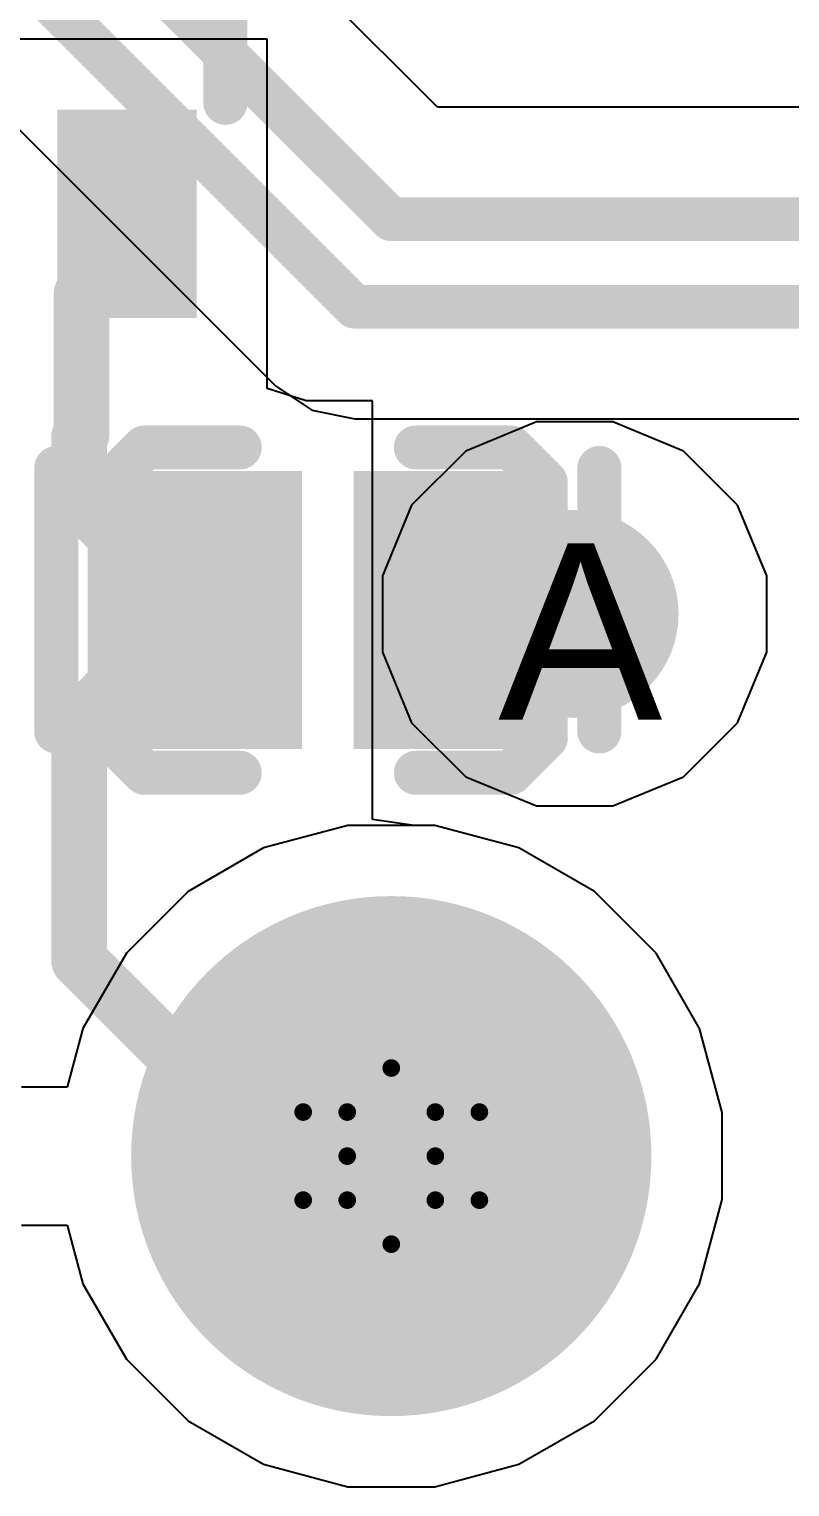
# Model space of a CAD drawing. Header units: inches. Extents: x 0 to 5271, y 0 to 5417.
# Drawn here: x 92.936 to 95.129, y 97.217 to 101.422 of the extents above; entities that cross this region are included whole.
import ezdxf

# ---------------------------------------------------------------- set-up
doc = ezdxf.new("R2010")
doc.units = ezdxf.units.IN
for name, color, linetype in [('Bottom Layer', 5, 'Continuous'), ('Bottom Overlay', 54, 'Continuous'), ('Bottom Paste', 16, 'Continuous'), ('Bottom Solder', 6, 'Continuous'), ('Drill Drawing', 1, 'Continuous'), ('L2_GND1', 16, 'Continuous'), ('L3_SIG1', 76, 'Continuous'), ('L4_PWR', 90, 'Continuous'), ('L5_GND2', 156, 'Continuous'), ('L6_SIG2', 130, 'Continuous'), ('L7_GND3', 216, 'Continuous'), ('Multi-Layer', 9, 'Continuous'), ('Pad Holes', 156, 'Continuous'), ('Top Layer', 1, 'Continuous'), ('Top Solder', 216, 'Continuous'), ('Via Holes', 16, 'Continuous')]:
    doc.layers.add(name, color=color, linetype=linetype)
doc.styles.add('Arial', font='', dxfattribs={"height": 0.2})
doc.styles.get('Arial').set_extended_font_data('Arial')

# ---------------------------------------------------------------- blocks, each defined once
blk = doc.blocks.new('DFN1006_2L__B__D____________B_116')
at = {"layer": 'Bottom Layer'}
for points in [[(-0.525, 0.35), (-0.125, 0.35), (-0.125, -0.35), (-0.525, -0.35)], [(0.125, 0.35), (0.525, 0.35), (0.525, -0.35), (0.125, -0.35)]]:
    blk.add_hatch(color=5, dxfattribs=at).paths.add_polyline_path(points)
at = {"layer": 'Bottom Paste'}
for points in [[(-0.525, 0.35), (-0.125, 0.35), (-0.125, -0.35), (-0.525, -0.35)], [(0.125, 0.35), (0.525, 0.35), (0.525, -0.35), (0.125, -0.35)]]:
    blk.add_hatch(color=16, dxfattribs=at).paths.add_polyline_path(points)
at = {"layer": 'Bottom Solder'}
for points in [[(-0.5758, 0.4008), (-0.0742, 0.4008), (-0.0742, -0.4008), (-0.5758, -0.4008)], [(0.0742, 0.4008), (0.5758, 0.4008), (0.5758, -0.4008), (0.0742, -0.4008)]]:
    blk.add_hatch(color=6, dxfattribs=at).paths.add_polyline_path(points)
at = {"layer": 'Bottom Overlay'}
for points in [[(-0.6284, 0.3691, 0.127, 0.127, 0), (-0.5283, 0.4691, 0.127, 0.127, 0)], [(-0.5283, 0.4691, 0.127, 0.127, 0), (-0.254, 0.4691, 0.127, 0.127, 0)], [(0.254, 0.4691, 0.127, 0.127, 0), (0.5283, 0.4691, 0.127, 0.127, 0)], [(0.5283, 0.4691, 0.127, 0.127, 0), (0.6283, 0.3691, 0.127, 0.127, 0)], [(-0.7829, -0.3501, 0.127, 0.127, 0), (-0.7829, 0.4099, 0.127, 0.127, 0)], [(0.783, -0.3501, 0.127, 0.127, 0), (0.783, 0.4099, 0.127, 0.127, 0)], [(-0.6284, -0.3692, 0.127, 0.127, 0), (-0.6284, 0.3691, 0.127, 0.127, 0)], [(0.6283, -0.3692, 0.127, 0.127, 0), (0.6283, 0.3691, 0.127, 0.127, 0)], [(-0.6284, -0.3692, 0.127, 0.127, 0), (-0.5283, -0.4692, 0.127, 0.127, 0)], [(0.5283, -0.4692, 0.127, 0.127, 0), (0.6283, -0.3692, 0.127, 0.127, 0)], [(-0.5283, -0.4692, 0.127, 0.127, 0), (-0.4984, -0.4692, 0.127, 0.127, 0)], [(-0.4984, -0.4692, 0.127, 0.127, 0), (-0.254, -0.4692, 0.127, 0.127, 0)], [(0.254, -0.4692, 0.127, 0.127, 0), (0.4983, -0.4692, 0.127, 0.127, 0)], [(0.4983, -0.4692, 0.127, 0.127, 0), (0.5283, -0.4692, 0.127, 0.127, 0)]]:
    blk.add_lwpolyline(points, format="xyseb", dxfattribs=at)
for points in [[(-0.5601, 0.4691, 0.0635, 0.0635, 1), (-0.4966, 0.4691, 0.0635, 0.0635, 1)], [(-0.5601, 0.4691, 0.0635, 0.0635, 1), (-0.4966, 0.4691, 0.0635, 0.0635, 1)], [(-0.2858, 0.4691, 0.0635, 0.0635, 1), (-0.2223, 0.4691, 0.0635, 0.0635, 1)], [(0.2222, 0.4691, 0.0635, 0.0635, 1), (0.2857, 0.4691, 0.0635, 0.0635, 1)], [(0.4965, 0.4691, 0.0635, 0.0635, 1), (0.56, 0.4691, 0.0635, 0.0635, 1)], [(0.4965, 0.4691, 0.0635, 0.0635, 1), (0.56, 0.4691, 0.0635, 0.0635, 1)], [(-0.8147, 0.4099, 0.0635, 0.0635, 1), (-0.7512, 0.4099, 0.0635, 0.0635, 1)], [(0.7512, 0.4099, 0.0635, 0.0635, 1), (0.8147, 0.4099, 0.0635, 0.0635, 1)], [(-0.6601, 0.3691, 0.0635, 0.0635, 1), (-0.5966, 0.3691, 0.0635, 0.0635, 1)], [(-0.6601, 0.3691, 0.0635, 0.0635, 1), (-0.5966, 0.3691, 0.0635, 0.0635, 1)], [(0.5966, 0.3691, 0.0635, 0.0635, 1), (0.6601, 0.3691, 0.0635, 0.0635, 1)], [(0.5966, 0.3691, 0.0635, 0.0635, 1), (0.6601, 0.3691, 0.0635, 0.0635, 1)], [(-0.8147, -0.3501, 0.0635, 0.0635, 1), (-0.7512, -0.3501, 0.0635, 0.0635, 1)], [(0.7512, -0.3501, 0.0635, 0.0635, 1), (0.8147, -0.3501, 0.0635, 0.0635, 1)], [(-0.6601, -0.3692, 0.0635, 0.0635, 1), (-0.5966, -0.3692, 0.0635, 0.0635, 1)], [(-0.6601, -0.3692, 0.0635, 0.0635, 1), (-0.5966, -0.3692, 0.0635, 0.0635, 1)], [(0.5966, -0.3692, 0.0635, 0.0635, 1), (0.6601, -0.3692, 0.0635, 0.0635, 1)], [(0.5966, -0.3692, 0.0635, 0.0635, 1), (0.6601, -0.3692, 0.0635, 0.0635, 1)], [(-0.5601, -0.4692, 0.0635, 0.0635, 1), (-0.4966, -0.4692, 0.0635, 0.0635, 1)], [(-0.5601, -0.4692, 0.0635, 0.0635, 1), (-0.4966, -0.4692, 0.0635, 0.0635, 1)], [(-0.5301, -0.4692, 0.0635, 0.0635, 1), (-0.4666, -0.4692, 0.0635, 0.0635, 1)], [(-0.5301, -0.4692, 0.0635, 0.0635, 1), (-0.4666, -0.4692, 0.0635, 0.0635, 1)], [(-0.2858, -0.4692, 0.0635, 0.0635, 1), (-0.2223, -0.4692, 0.0635, 0.0635, 1)], [(0.2222, -0.4692, 0.0635, 0.0635, 1), (0.2857, -0.4692, 0.0635, 0.0635, 1)], [(0.4666, -0.4692, 0.0635, 0.0635, 1), (0.5301, -0.4692, 0.0635, 0.0635, 1)], [(0.4666, -0.4692, 0.0635, 0.0635, 1), (0.5301, -0.4692, 0.0635, 0.0635, 1)], [(0.4965, -0.4692, 0.0635, 0.0635, 1), (0.56, -0.4692, 0.0635, 0.0635, 1)], [(0.4965, -0.4692, 0.0635, 0.0635, 1), (0.56, -0.4692, 0.0635, 0.0635, 1)]]:
    blk.add_lwpolyline(points, format="xyseb", close=True, dxfattribs=at)
blk = doc.blocks.new('MCZ1210CH900L2_B_514')
at = {"layer": 'Bottom Layer'}
for points in [[(-0.875, 0.425), (-0.375, 0.425), (-0.375, 0.125), (-0.875, 0.125)], [(0.375, 0.425), (0.875, 0.425), (0.875, 0.125), (0.375, 0.125)], [(-0.875, -0.125), (-0.375, -0.125), (-0.375, -0.425), (-0.875, -0.425)], [(0.375, -0.125), (0.875, -0.125), (0.875, -0.425), (0.375, -0.425)]]:
    blk.add_hatch(color=5, dxfattribs=at).paths.add_polyline_path(points)
at = {"layer": 'Bottom Paste'}
for points in [[(-0.875, 0.425), (-0.375, 0.425), (-0.375, 0.125), (-0.875, 0.125)], [(0.375, 0.425), (0.875, 0.425), (0.875, 0.125), (0.375, 0.125)], [(-0.875, -0.125), (-0.375, -0.125), (-0.375, -0.425), (-0.875, -0.425)], [(0.375, -0.125), (0.875, -0.125), (0.875, -0.425), (0.375, -0.425)]]:
    blk.add_hatch(color=16, dxfattribs=at).paths.add_polyline_path(points)
at = {"layer": 'Bottom Solder'}
for points in [[(-0.9258, 0.4758), (-0.3242, 0.4758), (-0.3242, 0.0742), (-0.9258, 0.0742)], [(0.3242, 0.4758), (0.9258, 0.4758), (0.9258, 0.0742), (0.3242, 0.0742)], [(-0.9258, -0.0742), (-0.3242, -0.0742), (-0.3242, -0.4758), (-0.9258, -0.4758)], [(0.3242, -0.0742), (0.9258, -0.0742), (0.9258, -0.4758), (0.3242, -0.4758)]]:
    blk.add_hatch(color=6, dxfattribs=at).paths.add_polyline_path(points)
at = {"layer": 'Bottom Overlay'}
for points in [[(0.3048, 0.5588, 0.127, 0.127, 0), (-0.3302, 0.5588, 0.127, 0.127, 0)], [(0.3048, -0.5588, 0.127, 0.127, 0), (-0.3302, -0.5588, 0.127, 0.127, 0)]]:
    blk.add_lwpolyline(points, format="xyseb", dxfattribs=at)
for points in [[(-0.362, 0.5588, 0.0635, 0.0635, 1), (-0.2985, 0.5588, 0.0635, 0.0635, 1)], [(0.273, 0.5588, 0.0635, 0.0635, 1), (0.3365, 0.5588, 0.0635, 0.0635, 1)], [(-1.0019, -0.2794, 0.16, 0.16, 1), (-1.0809, -0.2794, 0.16, 0.16, 1)], [(-1.1209, -0.2794, 0.08, 0.08, 1), (-1.0409, -0.2794, 0.08, 0.08, 1)], [(-1.0419, -0.2794, 0.08, 0.08, 1), (-0.9619, -0.2794, 0.08, 0.08, 1)], [(-0.362, -0.5588, 0.0635, 0.0635, 1), (-0.2985, -0.5588, 0.0635, 0.0635, 1)], [(0.273, -0.5588, 0.0635, 0.0635, 1), (0.3365, -0.5588, 0.0635, 0.0635, 1)]]:
    blk.add_lwpolyline(points, format="xyseb", close=True, dxfattribs=at)
blk = doc.blocks.new('U224_081N_1BR61_529')
at = {"layer": 'Bottom Layer'}
h = blk.add_hatch(color=5, dxfattribs=at)
edge = h.paths.add_edge_path()
edge.add_arc((-1, -0.375), 0.7, 0, 360)
at = {"layer": 'Bottom Solder'}
h = blk.add_hatch(color=6, dxfattribs=at)
edge = h.paths.add_edge_path()
edge.add_arc((-1, -0.375), 0.75, 0, 360)
at = {"layer": 'L2_GND1'}
h = blk.add_hatch(color=16, dxfattribs=at)
edge = h.paths.add_edge_path()
edge.add_arc((-1, -0.375), 0.7, 0, 360)
at = {"layer": 'L3_SIG1'}
h = blk.add_hatch(color=76, dxfattribs=at)
edge = h.paths.add_edge_path()
edge.add_arc((-1, -0.375), 0.7, 0, 360)
at = {"layer": 'L4_PWR'}
h = blk.add_hatch(color=90, dxfattribs=at)
edge = h.paths.add_edge_path()
edge.add_arc((-1, -0.375), 0.7, 0, 360)
at = {"layer": 'L5_GND2'}
h = blk.add_hatch(color=156, dxfattribs=at)
edge = h.paths.add_edge_path()
edge.add_arc((-1, -0.375), 0.7, 0, 360)
at = {"layer": 'L6_SIG2'}
h = blk.add_hatch(color=130, dxfattribs=at)
edge = h.paths.add_edge_path()
edge.add_arc((-1, -0.375), 0.7, 0, 360)
at = {"layer": 'L7_GND3'}
h = blk.add_hatch(color=216, dxfattribs=at)
edge = h.paths.add_edge_path()
edge.add_arc((-1, -0.375), 0.7, 0, 360)
at = {"layer": 'Multi-Layer'}
h = blk.add_hatch(color=9, dxfattribs=at)
edge = h.paths.add_edge_path()
edge.add_arc((-1, -0.375), 0.7, 0, 360)
at = {"layer": 'Pad Holes'}
h = blk.add_hatch(color=7, dxfattribs=at)
edge = h.paths.add_edge_path()
edge.add_arc((-1, -0.375), 0.4, 0, 360)
at = {"layer": 'Top Layer'}
h = blk.add_hatch(color=1, dxfattribs=at)
edge = h.paths.add_edge_path()
edge.add_arc((-1, -0.375), 0.7, 0, 360)
at = {"layer": 'Top Solder'}
h = blk.add_hatch(color=216, dxfattribs=at)
edge = h.paths.add_edge_path()
edge.add_arc((-1, -0.375), 0.75, 0, 360)

msp = doc.modelspace()

# ---------------------------------------------------------------- hatches: boundary and pattern name
at = {"layer": 'Bottom Layer'}
h = msp.add_hatch(color=5, dxfattribs=at)
edge = h.paths.add_edge_path()
edge.add_arc((94.5084, 99.735), 0.3, 0, 360)
at = {"layer": 'L2_GND1'}
h = msp.add_hatch(color=16, dxfattribs=at)
edge = h.paths.add_edge_path()
edge.add_arc((94.5084, 99.735), 0.3, 0, 360)
at = {"layer": 'L3_SIG1'}
h = msp.add_hatch(color=76, dxfattribs=at)
edge = h.paths.add_edge_path()
edge.add_arc((94.5084, 99.735), 0.3, 0, 360)
at = {"layer": 'L4_PWR'}
h = msp.add_hatch(color=90, dxfattribs=at)
edge = h.paths.add_edge_path()
edge.add_arc((94.5084, 99.735), 0.3, 0, 360)
at = {"layer": 'L5_GND2'}
h = msp.add_hatch(color=156, dxfattribs=at)
edge = h.paths.add_edge_path()
edge.add_arc((94.5084, 99.735), 0.3, 0, 360)
at = {"layer": 'L6_SIG2'}
h = msp.add_hatch(color=130, dxfattribs=at)
edge = h.paths.add_edge_path()
edge.add_arc((94.5084, 99.735), 0.3, 0, 360)
at = {"layer": 'L7_GND3'}
h = msp.add_hatch(color=216, dxfattribs=at)
edge = h.paths.add_edge_path()
edge.add_arc((94.5084, 99.735), 0.3, 0, 360)
at = {"layer": 'Top Layer'}
h = msp.add_hatch(color=1, dxfattribs=at)
edge = h.paths.add_edge_path()
edge.add_arc((94.5084, 99.735), 0.3, 0, 360)
at = {"layer": 'Via Holes'}
h = msp.add_hatch(color=7, dxfattribs=at)
edge = h.paths.add_edge_path()
edge.add_arc((94.5084, 99.735), 0.15, 0, 360)

# ---------------------------------------------------------------- linework, layer by layer
at = {"layer": 'Bottom Layer'}
for p, q in [((93.622, 101.3928), (92.264, 101.3928)), ((93.622, 100.3848), (93.622, 101.3928)), ((93.7345, 100.3498), (93.622, 100.3848)), ((93.926, 100.3498), (93.7345, 100.3498)), ((93.926, 99.2244), (93.926, 100.3498)), ((93.926, 99.1418), (93.926, 99.2244)), ((94.046, 99.125), (93.926, 99.1418)), ((94.1056, 99.125), (94.046, 99.125)), ((94.3482, 99.06), (94.1056, 99.125)), ((94.5658, 98.9344), (94.3482, 99.06)), ((94.7434, 98.7568), (94.5658, 98.9344)), ((94.869, 98.5392), (94.7434, 98.7568)), ((94.934, 98.2966), (94.869, 98.5392)), ((94.934, 98.0454), (94.934, 98.2966)), ((94.869, 97.8028), (94.934, 98.0454)), ((92.9143, 97.9717), (93.0457, 97.9717)), ((93.0457, 97.9717), (93.091, 97.8028)), ((93.091, 97.8028), (93.2166, 97.5852)), ((94.7434, 97.5852), (94.869, 97.8028)), ((93.2166, 97.5852), (93.3942, 97.4076)), ((94.5658, 97.4076), (94.7434, 97.5852)), ((93.3942, 97.4076), (93.6118, 97.282)), ((94.3482, 97.282), (94.5658, 97.4076)), ((93.6118, 97.282), (93.8544, 97.217)), ((94.1056, 97.217), (94.3482, 97.282)), ((93.8544, 97.217), (94.1056, 97.217))]:
    msp.add_line(p, q, dxfattribs=at)
for points in [[(93.218, 100.7888, 0.1608, 0.1608, 0), (93.218, 100.8888, 0.1608, 0.1608, 0)], [(93.0869, 100.6577, 0.1608, 0.1608, 0), (93.218, 100.7888, 0.1608, 0.1608, 0)], [(93.0869, 100.2518, 0.1608, 0.1608, 0), (93.0869, 100.6577, 0.1608, 0.1608, 0)], [(93.0799, 100.2448, 0.1608, 0.1608, 0), (93.0869, 100.2518, 0.1608, 0.1608, 0)], [(93.0799, 100.0645, 0.1608, 0.1608, 0), (93.0799, 100.2448, 0.1608, 0.1608, 0)], [(93.0799, 100.0645, 0.1608, 0.1608, 0), (93.174, 99.9703, 0.1608, 0.1608, 0)], [(93.174, 99.9703, 0.1608, 0.1608, 0), (93.3524, 99.9703, 0.1608, 0.1608, 0)], [(93.3524, 99.9703, 0.1608, 0.1608, 0), (93.472, 99.8507, 0.1608, 0.1608, 0)], [(93.472, 99.641, 0.1608, 0.1608, 0), (93.472, 99.8507, 0.1608, 0.1608, 0)], [(93.3524, 99.5214, 0.1608, 0.1608, 0), (93.472, 99.641, 0.1608, 0.1608, 0)], [(93.0799, 99.4272, 0.1608, 0.1608, 0), (93.1741, 99.5214, 0.1608, 0.1608, 0)], [(93.1741, 99.5214, 0.1608, 0.1608, 0), (93.3524, 99.5214, 0.1608, 0.1608, 0)], [(93.0799, 98.7358, 0.1608, 0.1608, 0), (93.0799, 99.4272, 0.1608, 0.1608, 0)], [(93.0799, 98.7358, 0.1608, 0.1608, 0), (93.6447, 98.171, 0.1608, 0.1608, 0)], [(93.6447, 98.171, 0.1608, 0.1608, 0), (93.98, 98.171, 0.1608, 0.1608, 0)]]:
    msp.add_lwpolyline(points, format="xyseb", dxfattribs=at)
for points in [[(93.1778, 100.8888, 0.0804, 0.0804, 1), (93.2582, 100.8888, 0.0804, 0.0804, 1)], [(93.1778, 100.7888, 0.0804, 0.0804, 1), (93.2582, 100.7888, 0.0804, 0.0804, 1)], [(93.1778, 100.7888, 0.0804, 0.0804, 1), (93.2582, 100.7888, 0.0804, 0.0804, 1)], [(93.0467, 100.6577, 0.0804, 0.0804, 1), (93.1271, 100.6577, 0.0804, 0.0804, 1)], [(93.0467, 100.6577, 0.0804, 0.0804, 1), (93.1271, 100.6577, 0.0804, 0.0804, 1)], [(93.0397, 100.2448, 0.0804, 0.0804, 1), (93.1201, 100.2448, 0.0804, 0.0804, 1)], [(93.0397, 100.2448, 0.0804, 0.0804, 1), (93.1201, 100.2448, 0.0804, 0.0804, 1)], [(93.0467, 100.2518, 0.0804, 0.0804, 1), (93.1271, 100.2518, 0.0804, 0.0804, 1)], [(93.0467, 100.2518, 0.0804, 0.0804, 1), (93.1271, 100.2518, 0.0804, 0.0804, 1)], [(93.0397, 100.0645, 0.0804, 0.0804, 1), (93.1201, 100.0645, 0.0804, 0.0804, 1)], [(93.0397, 100.0645, 0.0804, 0.0804, 1), (93.1201, 100.0645, 0.0804, 0.0804, 1)], [(93.1338, 99.9703, 0.0804, 0.0804, 1), (93.2142, 99.9703, 0.0804, 0.0804, 1)], [(93.1338, 99.9703, 0.0804, 0.0804, 1), (93.2142, 99.9703, 0.0804, 0.0804, 1)], [(93.3122, 99.9703, 0.0804, 0.0804, 1), (93.3926, 99.9703, 0.0804, 0.0804, 1)], [(93.3122, 99.9703, 0.0804, 0.0804, 1), (93.3926, 99.9703, 0.0804, 0.0804, 1)], [(93.4318, 99.8507, 0.0804, 0.0804, 1), (93.5122, 99.8507, 0.0804, 0.0804, 1)], [(93.4318, 99.8507, 0.0804, 0.0804, 1), (93.5122, 99.8507, 0.0804, 0.0804, 1)], [(93.4318, 99.641, 0.0804, 0.0804, 1), (93.5122, 99.641, 0.0804, 0.0804, 1)], [(93.4318, 99.641, 0.0804, 0.0804, 1), (93.5122, 99.641, 0.0804, 0.0804, 1)], [(93.1339, 99.5214, 0.0804, 0.0804, 1), (93.2143, 99.5214, 0.0804, 0.0804, 1)], [(93.1339, 99.5214, 0.0804, 0.0804, 1), (93.2143, 99.5214, 0.0804, 0.0804, 1)], [(93.3122, 99.5214, 0.0804, 0.0804, 1), (93.3926, 99.5214, 0.0804, 0.0804, 1)], [(93.3122, 99.5214, 0.0804, 0.0804, 1), (93.3926, 99.5214, 0.0804, 0.0804, 1)], [(93.0397, 99.4272, 0.0804, 0.0804, 1), (93.1201, 99.4272, 0.0804, 0.0804, 1)], [(93.0397, 99.4272, 0.0804, 0.0804, 1), (93.1201, 99.4272, 0.0804, 0.0804, 1)], [(93.0397, 98.7358, 0.0804, 0.0804, 1), (93.1201, 98.7358, 0.0804, 0.0804, 1)], [(93.0397, 98.7358, 0.0804, 0.0804, 1), (93.1201, 98.7358, 0.0804, 0.0804, 1)], [(93.6045, 98.171, 0.0804, 0.0804, 1), (93.6849, 98.171, 0.0804, 0.0804, 1)], [(93.6045, 98.171, 0.0804, 0.0804, 1), (93.6849, 98.171, 0.0804, 0.0804, 1)], [(93.9398, 98.171, 0.0804, 0.0804, 1), (94.0202, 98.171, 0.0804, 0.0804, 1)]]:
    msp.add_lwpolyline(points, format="xyseb", close=True, dxfattribs=at)
at = {"layer": 'Drill Drawing'}
for points in [[(93.853, 98.298, 0.0508, 0.0508, 0), (93.98, 98.425, 0.0508, 0.0508, 0)], [(93.98, 98.425, 0.0508, 0.0508, 0), (94.107, 98.298, 0.0508, 0.0508, 0)], [(93.726, 98.298, 0.0508, 0.0508, 0), (93.853, 98.171, 0.0508, 0.0508, 0)], [(93.726, 98.298, 0.0508, 0.0508, 0), (93.853, 98.298, 0.0508, 0.0508, 0)], [(94.107, 98.298, 0.0508, 0.0508, 0), (94.234, 98.298, 0.0508, 0.0508, 0)], [(94.107, 98.171, 0.0508, 0.0508, 0), (94.234, 98.298, 0.0508, 0.0508, 0)], [(93.726, 98.044, 0.0508, 0.0508, 0), (93.853, 98.171, 0.0508, 0.0508, 0)], [(94.107, 98.171, 0.0508, 0.0508, 0), (94.234, 98.044, 0.0508, 0.0508, 0)], [(93.726, 98.044, 0.0508, 0.0508, 0), (93.853, 98.044, 0.0508, 0.0508, 0)], [(93.853, 98.044, 0.0508, 0.0508, 0), (93.98, 97.917, 0.0508, 0.0508, 0)], [(93.98, 97.917, 0.0508, 0.0508, 0), (94.107, 98.044, 0.0508, 0.0508, 0)], [(94.107, 98.044, 0.0508, 0.0508, 0), (94.234, 98.044, 0.0508, 0.0508, 0)]]:
    msp.add_lwpolyline(points, format="xyseb", dxfattribs=at)
for points in [[(93.9673, 98.425, 0.0254, 0.0254, 1), (93.9927, 98.425, 0.0254, 0.0254, 1)], [(93.9673, 98.425, 0.0254, 0.0254, 1), (93.9927, 98.425, 0.0254, 0.0254, 1)], [(93.7133, 98.298, 0.0254, 0.0254, 1), (93.7387, 98.298, 0.0254, 0.0254, 1)], [(93.7133, 98.298, 0.0254, 0.0254, 1), (93.7387, 98.298, 0.0254, 0.0254, 1)], [(93.8403, 98.298, 0.0254, 0.0254, 1), (93.8657, 98.298, 0.0254, 0.0254, 1)], [(93.8403, 98.298, 0.0254, 0.0254, 1), (93.8657, 98.298, 0.0254, 0.0254, 1)], [(94.0943, 98.298, 0.0254, 0.0254, 1), (94.1197, 98.298, 0.0254, 0.0254, 1)], [(94.0943, 98.298, 0.0254, 0.0254, 1), (94.1197, 98.298, 0.0254, 0.0254, 1)], [(94.2213, 98.298, 0.0254, 0.0254, 1), (94.2467, 98.298, 0.0254, 0.0254, 1)], [(94.2213, 98.298, 0.0254, 0.0254, 1), (94.2467, 98.298, 0.0254, 0.0254, 1)], [(93.8403, 98.171, 0.0254, 0.0254, 1), (93.8657, 98.171, 0.0254, 0.0254, 1)], [(93.8403, 98.171, 0.0254, 0.0254, 1), (93.8657, 98.171, 0.0254, 0.0254, 1)], [(94.0943, 98.171, 0.0254, 0.0254, 1), (94.1197, 98.171, 0.0254, 0.0254, 1)], [(94.0943, 98.171, 0.0254, 0.0254, 1), (94.1197, 98.171, 0.0254, 0.0254, 1)], [(93.7133, 98.044, 0.0254, 0.0254, 1), (93.7387, 98.044, 0.0254, 0.0254, 1)], [(93.7133, 98.044, 0.0254, 0.0254, 1), (93.7387, 98.044, 0.0254, 0.0254, 1)], [(93.8403, 98.044, 0.0254, 0.0254, 1), (93.8657, 98.044, 0.0254, 0.0254, 1)], [(93.8403, 98.044, 0.0254, 0.0254, 1), (93.8657, 98.044, 0.0254, 0.0254, 1)], [(94.0943, 98.044, 0.0254, 0.0254, 1), (94.1197, 98.044, 0.0254, 0.0254, 1)], [(94.0943, 98.044, 0.0254, 0.0254, 1), (94.1197, 98.044, 0.0254, 0.0254, 1)], [(94.2213, 98.044, 0.0254, 0.0254, 1), (94.2467, 98.044, 0.0254, 0.0254, 1)], [(94.2213, 98.044, 0.0254, 0.0254, 1), (94.2467, 98.044, 0.0254, 0.0254, 1)], [(93.9673, 97.917, 0.0254, 0.0254, 1), (93.9927, 97.917, 0.0254, 0.0254, 1)], [(93.9673, 97.917, 0.0254, 0.0254, 1), (93.9927, 97.917, 0.0254, 0.0254, 1)]]:
    msp.add_lwpolyline(points, format="xyseb", close=True, dxfattribs=at)
at = {"layer": 'L2_GND1'}
for p, q in [((94.3982, 100.289), (94.1946, 100.2047)), ((94.6186, 100.289), (94.3982, 100.289)), ((94.8222, 100.2047), (94.6186, 100.289)), ((94.1946, 100.2047), (94.0387, 100.0488)), ((94.978, 100.0488), (94.8222, 100.2047)), ((94.0387, 100.0488), (93.9544, 99.8452)), ((95.0624, 99.8452), (94.978, 100.0488)), ((93.9544, 99.8452), (93.9544, 99.6248)), ((95.0624, 99.6248), (95.0624, 99.8452)), ((93.9544, 99.6248), (94.0387, 99.4212)), ((94.978, 99.4212), (95.0624, 99.6248)), ((94.0387, 99.4212), (94.1946, 99.2654)), ((94.8222, 99.2654), (94.978, 99.4212)), ((94.1946, 99.2654), (94.3982, 99.181)), ((94.6186, 99.181), (94.8222, 99.2654)), ((94.3982, 99.181), (94.6186, 99.181)), ((93.8544, 99.125), (93.6118, 99.06)), ((94.1056, 99.125), (93.8544, 99.125)), ((94.3482, 99.06), (94.1056, 99.125)), ((93.6118, 99.06), (93.3942, 98.9344)), ((94.5658, 98.9344), (94.3482, 99.06)), ((93.3942, 98.9344), (93.2166, 98.7568)), ((94.7434, 98.7568), (94.5658, 98.9344)), ((93.2166, 98.7568), (93.091, 98.5392)), ((94.869, 98.5392), (94.7434, 98.7568)), ((93.091, 98.5392), (93.0457, 98.3703)), ((94.934, 98.2966), (94.869, 98.5392)), ((93.0457, 98.3703), (92.9143, 98.3703)), ((94.934, 98.0454), (94.934, 98.2966)), ((94.869, 97.8028), (94.934, 98.0454)), ((92.9143, 97.9717), (93.0457, 97.9717)), ((93.0457, 97.9717), (93.091, 97.8028)), ((93.091, 97.8028), (93.2166, 97.5852)), ((94.7434, 97.5852), (94.869, 97.8028)), ((93.2166, 97.5852), (93.3942, 97.4076)), ((94.5658, 97.4076), (94.7434, 97.5852)), ((93.3942, 97.4076), (93.6118, 97.282)), ((94.3482, 97.282), (94.5658, 97.4076)), ((93.6118, 97.282), (93.8544, 97.217)), ((94.1056, 97.217), (94.3482, 97.282)), ((93.8544, 97.217), (94.1056, 97.217))]:
    msp.add_line(p, q, dxfattribs=at)
at = {"layer": 'L3_SIG1'}
for p, q in [((94.1132, 101.1963), (93.3923, 101.9173)), ((92.5883, 101.4505), (93.6464, 100.3924)), ((96.3437, 101.1963), (94.1132, 101.1963)), ((93.6464, 100.3924), (93.6464, 100.3924)), ((93.6464, 100.3924), (93.7512, 100.3224)), ((93.7512, 100.3224), (93.8748, 100.2978)), ((93.8748, 100.2978), (96.1053, 100.2978)), ((93.8544, 99.125), (93.6118, 99.06)), ((94.1056, 99.125), (93.8544, 99.125)), ((94.3482, 99.06), (94.1056, 99.125)), ((93.6118, 99.06), (93.3942, 98.9344)), ((94.5658, 98.9344), (94.3482, 99.06)), ((93.3942, 98.9344), (93.2166, 98.7568)), ((94.7434, 98.7568), (94.5658, 98.9344)), ((93.2166, 98.7568), (93.091, 98.5392)), ((94.869, 98.5392), (94.7434, 98.7568)), ((93.091, 98.5392), (93.0457, 98.3703)), ((94.934, 98.2966), (94.869, 98.5392)), ((93.0457, 98.3703), (92.9143, 98.3703)), ((94.934, 98.0454), (94.934, 98.2966)), ((94.869, 97.8028), (94.934, 98.0454)), ((92.9143, 97.9717), (93.0457, 97.9717)), ((93.0457, 97.9717), (93.091, 97.8028)), ((93.091, 97.8028), (93.2166, 97.5852)), ((94.7434, 97.5852), (94.869, 97.8028)), ((93.2166, 97.5852), (93.3942, 97.4076)), ((94.5658, 97.4076), (94.7434, 97.5852)), ((93.3942, 97.4076), (93.6118, 97.282)), ((94.3482, 97.282), (94.5658, 97.4076)), ((93.6118, 97.282), (93.8544, 97.217)), ((94.1056, 97.217), (94.3482, 97.282)), ((93.8544, 97.217), (94.1056, 97.217))]:
    msp.add_line(p, q, dxfattribs=at)
for points in [[(93.0693, 101.7835, 0.1256, 0.1256, 0), (93.9794, 100.8733, 0.1256, 0.1256, 0)], [(92.8167, 101.6789, 0.1256, 0.1256, 0), (93.8748, 100.6208, 0.1256, 0.1256, 0)], [(93.9794, 100.8733, 0.1256, 0.1256, 0), (96.3437, 100.8733, 0.1256, 0.1256, 0)], [(93.8748, 100.6208, 0.1256, 0.1256, 0), (96.2391, 100.6208, 0.1256, 0.1256, 0)]]:
    msp.add_lwpolyline(points, format="xyseb", dxfattribs=at)
for points in [[(93.948, 100.8733, 0.0628, 0.0628, 1), (94.0108, 100.8733, 0.0628, 0.0628, 1)], [(93.948, 100.8733, 0.0628, 0.0628, 1), (94.0108, 100.8733, 0.0628, 0.0628, 1)], [(93.8434, 100.6208, 0.0628, 0.0628, 1), (93.9062, 100.6208, 0.0628, 0.0628, 1)], [(93.8434, 100.6208, 0.0628, 0.0628, 1), (93.9062, 100.6208, 0.0628, 0.0628, 1)]]:
    msp.add_lwpolyline(points, format="xyseb", close=True, dxfattribs=at)
at = {"layer": 'L4_PWR'}
for p, q in [((94.3982, 100.289), (94.1946, 100.2047)), ((94.6186, 100.289), (94.3982, 100.289)), ((94.8222, 100.2047), (94.6186, 100.289)), ((94.1946, 100.2047), (94.0387, 100.0488)), ((94.978, 100.0488), (94.8222, 100.2047)), ((94.0387, 100.0488), (93.9544, 99.8452)), ((95.0624, 99.8452), (94.978, 100.0488)), ((93.9544, 99.8452), (93.9544, 99.6248)), ((95.0624, 99.6248), (95.0624, 99.8452)), ((93.9544, 99.6248), (94.0387, 99.4212)), ((94.978, 99.4212), (95.0624, 99.6248)), ((94.0387, 99.4212), (94.1946, 99.2654)), ((94.8222, 99.2654), (94.978, 99.4212)), ((94.1946, 99.2654), (94.3982, 99.181)), ((94.6186, 99.181), (94.8222, 99.2654)), ((94.3982, 99.181), (94.6186, 99.181)), ((93.8544, 99.125), (93.6118, 99.06)), ((94.1056, 99.125), (93.8544, 99.125)), ((94.3482, 99.06), (94.1056, 99.125)), ((93.6118, 99.06), (93.3942, 98.9344)), ((94.5658, 98.9344), (94.3482, 99.06)), ((93.3942, 98.9344), (93.2166, 98.7568)), ((94.7434, 98.7568), (94.5658, 98.9344)), ((93.2166, 98.7568), (93.091, 98.5392)), ((94.869, 98.5392), (94.7434, 98.7568)), ((93.091, 98.5392), (93.0457, 98.3703)), ((94.934, 98.2966), (94.869, 98.5392)), ((93.0457, 98.3703), (92.9143, 98.3703)), ((94.934, 98.0454), (94.934, 98.2966)), ((94.869, 97.8028), (94.934, 98.0454)), ((92.9143, 97.9717), (93.0457, 97.9717)), ((93.0457, 97.9717), (93.091, 97.8028)), ((93.091, 97.8028), (93.2166, 97.5852)), ((94.7434, 97.5852), (94.869, 97.8028)), ((93.2166, 97.5852), (93.3942, 97.4076)), ((94.5658, 97.4076), (94.7434, 97.5852)), ((93.3942, 97.4076), (93.6118, 97.282)), ((94.3482, 97.282), (94.5658, 97.4076)), ((93.6118, 97.282), (93.8544, 97.217)), ((94.1056, 97.217), (94.3482, 97.282)), ((93.8544, 97.217), (94.1056, 97.217))]:
    msp.add_line(p, q, dxfattribs=at)
at = {"layer": 'L5_GND2'}
for p, q in [((93.8544, 99.125), (93.6118, 99.06)), ((94.1056, 99.125), (93.8544, 99.125)), ((94.3482, 99.06), (94.1056, 99.125)), ((93.6118, 99.06), (93.3942, 98.9344)), ((94.5658, 98.9344), (94.3482, 99.06)), ((93.3942, 98.9344), (93.2166, 98.7568)), ((94.7434, 98.7568), (94.5658, 98.9344)), ((93.2166, 98.7568), (93.091, 98.5392)), ((94.869, 98.5392), (94.7434, 98.7568)), ((93.091, 98.5392), (93.0457, 98.3703)), ((94.934, 98.2966), (94.869, 98.5392)), ((93.0457, 98.3703), (92.9143, 98.3703)), ((94.934, 98.0454), (94.934, 98.2966)), ((94.869, 97.8028), (94.934, 98.0454)), ((92.9143, 97.9717), (93.0457, 97.9717)), ((93.0457, 97.9717), (93.091, 97.8028)), ((93.091, 97.8028), (93.2166, 97.5852)), ((94.7434, 97.5852), (94.869, 97.8028)), ((93.2166, 97.5852), (93.3942, 97.4076)), ((94.5658, 97.4076), (94.7434, 97.5852)), ((93.3942, 97.4076), (93.6118, 97.282)), ((94.3482, 97.282), (94.5658, 97.4076)), ((93.6118, 97.282), (93.8544, 97.217)), ((94.1056, 97.217), (94.3482, 97.282)), ((93.8544, 97.217), (94.1056, 97.217))]:
    msp.add_line(p, q, dxfattribs=at)
at = {"layer": 'L6_SIG2'}
for p, q in [((93.8544, 99.125), (93.6118, 99.06)), ((94.1056, 99.125), (93.8544, 99.125)), ((94.3482, 99.06), (94.1056, 99.125)), ((93.6118, 99.06), (93.3942, 98.9344)), ((94.5658, 98.9344), (94.3482, 99.06)), ((93.3942, 98.9344), (93.2166, 98.7568)), ((94.7434, 98.7568), (94.5658, 98.9344)), ((93.2166, 98.7568), (93.091, 98.5392)), ((94.869, 98.5392), (94.7434, 98.7568)), ((93.091, 98.5392), (93.0457, 98.3703)), ((94.934, 98.2966), (94.869, 98.5392)), ((93.0457, 98.3703), (92.9143, 98.3703)), ((94.934, 98.0454), (94.934, 98.2966)), ((94.869, 97.8028), (94.934, 98.0454)), ((92.9143, 97.9717), (93.0457, 97.9717)), ((93.0457, 97.9717), (93.091, 97.8028)), ((93.091, 97.8028), (93.2166, 97.5852)), ((94.7434, 97.5852), (94.869, 97.8028)), ((93.2166, 97.5852), (93.3942, 97.4076)), ((94.5658, 97.4076), (94.7434, 97.5852)), ((93.3942, 97.4076), (93.6118, 97.282)), ((94.3482, 97.282), (94.5658, 97.4076)), ((93.6118, 97.282), (93.8544, 97.217)), ((94.1056, 97.217), (94.3482, 97.282)), ((93.8544, 97.217), (94.1056, 97.217))]:
    msp.add_line(p, q, dxfattribs=at)
at = {"layer": 'L7_GND3'}
for p, q in [((93.8544, 99.125), (93.6118, 99.06)), ((94.1056, 99.125), (93.8544, 99.125)), ((94.3482, 99.06), (94.1056, 99.125)), ((93.6118, 99.06), (93.3942, 98.9344)), ((94.5658, 98.9344), (94.3482, 99.06)), ((93.3942, 98.9344), (93.2166, 98.7568)), ((94.7434, 98.7568), (94.5658, 98.9344)), ((93.2166, 98.7568), (93.091, 98.5392)), ((94.869, 98.5392), (94.7434, 98.7568)), ((93.091, 98.5392), (93.0457, 98.3703)), ((94.934, 98.2966), (94.869, 98.5392)), ((93.0457, 98.3703), (92.9143, 98.3703)), ((94.934, 98.0454), (94.934, 98.2966)), ((94.869, 97.8028), (94.934, 98.0454)), ((92.9143, 97.9717), (93.0457, 97.9717)), ((93.0457, 97.9717), (93.091, 97.8028)), ((93.091, 97.8028), (93.2166, 97.5852)), ((94.7434, 97.5852), (94.869, 97.8028)), ((93.2166, 97.5852), (93.3942, 97.4076)), ((94.5658, 97.4076), (94.7434, 97.5852)), ((93.3942, 97.4076), (93.6118, 97.282)), ((94.3482, 97.282), (94.5658, 97.4076)), ((93.6118, 97.282), (93.8544, 97.217)), ((94.1056, 97.217), (94.3482, 97.282)), ((93.8544, 97.217), (94.1056, 97.217))]:
    msp.add_line(p, q, dxfattribs=at)
at = {"layer": 'Top Layer'}
for p, q in [((93.8544, 99.125), (93.6118, 99.06)), ((94.1056, 99.125), (93.8544, 99.125)), ((94.3482, 99.06), (94.1056, 99.125)), ((93.6118, 99.06), (93.3942, 98.9344)), ((94.5658, 98.9344), (94.3482, 99.06)), ((93.3942, 98.9344), (93.2166, 98.7568)), ((94.7434, 98.7568), (94.5658, 98.9344)), ((93.2166, 98.7568), (93.091, 98.5392)), ((94.869, 98.5392), (94.7434, 98.7568)), ((93.091, 98.5392), (93.0457, 98.3703)), ((94.934, 98.2966), (94.869, 98.5392)), ((93.0457, 98.3703), (92.9143, 98.3703)), ((94.934, 98.0454), (94.934, 98.2966)), ((94.869, 97.8028), (94.934, 98.0454)), ((92.9143, 97.9717), (93.0457, 97.9717)), ((93.0457, 97.9717), (93.091, 97.8028)), ((93.091, 97.8028), (93.2166, 97.5852)), ((94.7434, 97.5852), (94.869, 97.8028)), ((93.2166, 97.5852), (93.3942, 97.4076)), ((94.5658, 97.4076), (94.7434, 97.5852)), ((93.3942, 97.4076), (93.6118, 97.282)), ((94.3482, 97.282), (94.5658, 97.4076)), ((93.6118, 97.282), (93.8544, 97.217)), ((94.1056, 97.217), (94.3482, 97.282)), ((93.8544, 97.217), (94.1056, 97.217))]:
    msp.add_line(p, q, dxfattribs=at)

# ---------------------------------------------------------------- block references
for name, p, rotation in [('U224_081N_1BR61_529', (92.98, 97.796), 180), ('MCZ1210CH900L2_B_514', (92.943, 101.5138), 270)]:
    msp.add_blockref(name, p, dxfattribs=dict(rotation=rotation))
msp.add_blockref('DFN1006_2L__B__D____________B_116', (93.797, 99.7459))

# ---------------------------------------------------------------- texts
at = {"layer": 'Drill Drawing', "style": 'Arial'}
msp.add_text('A', height=0.508, dxfattribs=at).set_placement((94.2883, 99.4303))

doc.saveas('drawing.dxf')
